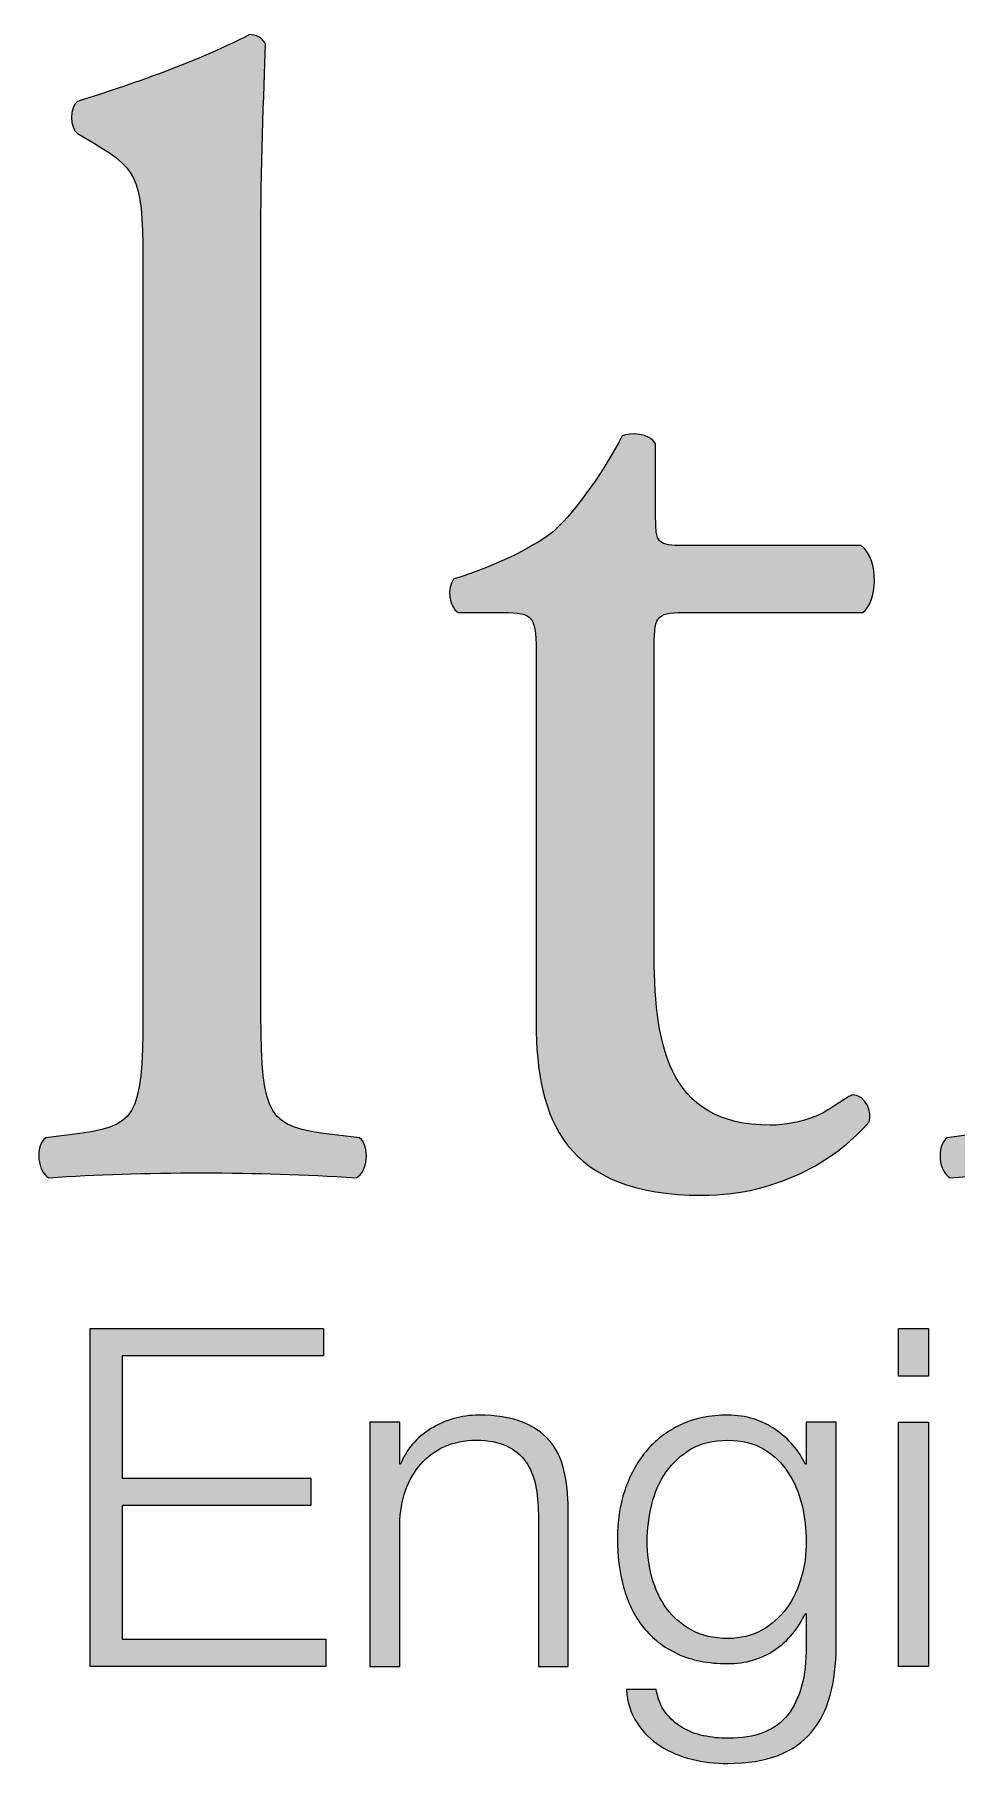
# Paper-space layout 'A1mask (portrait)' of a CAD drawing. Extents: x 0 to 565, y 0 to 805.
# Drawn here: x 436 to 446.93, y 79.22 to 99.73 of the extents above; entities that cross this region are included whole.
import ezdxf
from ezdxf.enums import TextEntityAlignment as Align

# ---------------------------------------------------------------- set-up
doc = ezdxf.new("R2010")
doc.units = 0
doc.layers.get('0').update_dxf_attribs({"linetype": 'CONTINUOUS'})
doc.layers.get('Defpoints').update_dxf_attribs({"linetype": 'CONTINUOUS'})
doc.layers.add('JPP_Mask', color=7, linetype='CONTINUOUS')
doc.styles.add('JPP', font='arial.ttf')

# ---------------------------------------------------------------- blocks, each defined once
blk = doc.blocks.new('A1mask (portrait)')
at = {"true_color": 0x0081c6}
h = blk.add_hatch(color=142, dxfattribs=at)
edge = h.paths.add_edge_path()
edge.add_spline(control_points=[(438.678, 88.342), (438.678, 88.342), (438.678, 90.576), (438.678, 92.809)], knot_values=[15.5, 15.5, 15.5, 15.5, 16, 16, 16, 16], degree=3, periodic=0)
edge.add_spline(control_points=[(438.678, 92.809), (438.678, 95.042), (438.678, 97.275), (438.678, 97.275), (438.678, 98.106), (438.715, 99.051), (438.734, 99.617)], knot_values=[14, 14, 14, 14, 14.5, 14.5, 14.5, 15.5, 15.5, 15.5, 15.5], degree=3, periodic=0)
edge.add_spline(control_points=[(438.734, 99.617), (438.696, 99.693), (438.621, 99.731), (438.545, 99.731)], knot_values=[13, 13, 13, 13, 14, 14, 14, 14], degree=3, periodic=0)
edge.add_spline(control_points=[(438.545, 99.731), (437.865, 99.372), (436.978, 99.089), (436.506, 98.937)], knot_values=[12, 12, 12, 12, 13, 13, 13, 13], degree=3, periodic=0)
edge.add_spline(control_points=[(436.506, 98.937), (436.411, 98.88), (436.411, 98.617), (436.506, 98.559)], knot_values=[11, 11, 11, 11, 12, 12, 12, 12], degree=3, periodic=0)
edge.add_spline(control_points=[(436.506, 98.559), (436.506, 98.559), (436.695, 98.446), (436.695, 98.446), (437.261, 98.106), (437.28, 97.993), (437.28, 96.879)], knot_values=[9, 9, 9, 9, 10, 10, 10, 11, 11, 11, 11], degree=3, periodic=0)
edge.add_spline(control_points=[(437.28, 96.879), (437.28, 96.879), (437.28, 88.342), (437.28, 88.342), (437.28, 86.983), (437.261, 86.794), (436.563, 86.7)], knot_values=[7, 7, 7, 7, 8, 8, 8, 9, 9, 9, 9], degree=3, periodic=0)
edge.add_spline(control_points=[(436.563, 86.7), (436.563, 86.7), (436.128, 86.643), (436.128, 86.643), (435.996, 86.548), (436.034, 86.228), (436.165, 86.171)], knot_values=[5, 5, 5, 5, 6, 6, 6, 7, 7, 7, 7], degree=3, periodic=0)
edge.add_spline(control_points=[(436.165, 86.171), (436.732, 86.208), (437.299, 86.228), (437.979, 86.228)], knot_values=[4, 4, 4, 4, 5, 5, 5, 5], degree=3, periodic=0)
edge.add_spline(control_points=[(437.979, 86.228), (438.64, 86.228), (439.187, 86.208), (439.811, 86.171)], knot_values=[3, 3, 3, 3, 4, 4, 4, 4], degree=3, periodic=0)
edge.add_spline(control_points=[(439.811, 86.171), (439.943, 86.228), (439.981, 86.548), (439.849, 86.643)], knot_values=[2, 2, 2, 2, 3, 3, 3, 3], degree=3, periodic=0)
edge.add_spline(control_points=[(439.849, 86.643), (439.849, 86.643), (439.395, 86.7), (439.395, 86.7), (438.715, 86.794), (438.678, 86.983), (438.678, 88.342)], knot_values=[0, 0, 0, 0, 1, 1, 1, 2, 2, 2, 2], degree=3, periodic=0)
h = blk.add_hatch(color=142, dxfattribs=at)
edge = h.paths.add_edge_path()
edge.add_spline(control_points=[(443.342, 88.89), (443.342, 88.89), (443.342, 92.422), (443.342, 92.422), (443.342, 92.818), (443.361, 92.875), (443.682, 92.875)], knot_values=[0, 0, 0, 0, 1, 1, 1, 2, 2, 2, 2], degree=3, periodic=0)
edge.add_spline(control_points=[(443.682, 92.875), (443.682, 92.875), (444.215, 92.875), (444.749, 92.875)], knot_values=[19.5, 19.5, 19.5, 19.5, 20, 20, 20, 20], degree=3, periodic=0)
edge.add_spline(control_points=[(444.749, 92.875), (445.282, 92.875), (445.816, 92.875), (445.816, 92.875), (445.986, 92.988), (446.024, 93.498), (445.797, 93.669)], knot_values=[18, 18, 18, 18, 18.5, 18.5, 18.5, 19.5, 19.5, 19.5, 19.5], degree=3, periodic=0)
edge.add_spline(control_points=[(445.797, 93.669), (445.797, 93.669), (443.7, 93.669), (443.7, 93.669), (443.38, 93.669), (443.361, 93.687), (443.361, 94.027)], knot_values=[16, 16, 16, 16, 17, 17, 17, 18, 18, 18, 18], degree=3, periodic=0)
edge.add_spline(control_points=[(443.361, 94.027), (443.361, 94.027), (443.361, 94.877), (443.361, 94.877), (443.285, 95.009), (443.059, 95.009), (442.964, 94.971)], knot_values=[14, 14, 14, 14, 15, 15, 15, 16, 16, 16, 16], degree=3, periodic=0)
edge.add_spline(control_points=[(442.964, 94.971), (442.775, 94.594), (442.416, 94.084), (442.171, 93.857)], knot_values=[13, 13, 13, 13, 14, 14, 14, 14], degree=3, periodic=0)
edge.add_spline(control_points=[(442.171, 93.857), (441.982, 93.687), (441.51, 93.441), (440.962, 93.271)], knot_values=[12, 12, 12, 12, 13, 13, 13, 13], degree=3, periodic=0)
edge.add_spline(control_points=[(440.962, 93.271), (440.886, 93.158), (440.905, 92.95), (441.019, 92.875)], knot_values=[11, 11, 11, 11, 12, 12, 12, 12], degree=3, periodic=0)
edge.add_spline(control_points=[(441.019, 92.875), (441.019, 92.875), (441.548, 92.875), (441.548, 92.875), (441.925, 92.875), (441.944, 92.837), (441.944, 92.327)], knot_values=[9, 9, 9, 9, 10, 10, 10, 11, 11, 11, 11], degree=3, periodic=0)
edge.add_spline(control_points=[(441.944, 92.327), (441.944, 92.327), (441.944, 88.002), (441.944, 88.002), (441.944, 86.869), (442.284, 85.963), (443.908, 85.963)], knot_values=[7, 7, 7, 7, 8, 8, 8, 9, 9, 9, 9], degree=3, periodic=0)
edge.add_spline(control_points=[(443.908, 85.963), (444.871, 85.963), (445.552, 86.435), (445.892, 86.832)], knot_values=[6, 6, 6, 6, 7, 7, 7, 7], degree=3, periodic=0)
edge.add_spline(control_points=[(445.892, 86.832), (445.93, 86.945), (445.853, 87.152), (445.702, 87.152)], knot_values=[5, 5, 5, 5, 6, 6, 6, 6], degree=3, periodic=0)
edge.add_spline(control_points=[(445.702, 87.152), (445.646, 87.152), (445.4, 86.945), (445.23, 86.888)], knot_values=[4, 4, 4, 4, 5, 5, 5, 5], degree=3, periodic=0)
edge.add_spline(control_points=[(445.23, 86.888), (445.079, 86.832), (444.909, 86.794), (444.72, 86.794)], knot_values=[3, 3, 3, 3, 4, 4, 4, 4], degree=3, periodic=0)
edge.add_spline(control_points=[(444.72, 86.794), (443.474, 86.794), (443.342, 87.794), (443.342, 88.89)], knot_values=[2, 2, 2, 2, 3, 3, 3, 3], degree=3, periodic=0)
h = blk.add_hatch(color=142, dxfattribs=at)
edge = h.paths.add_edge_path()
edge.add_spline(control_points=[(449.328, 88.342), (449.328, 88.342), (449.328, 91.742), (449.328, 91.742), (449.328, 92.516), (449.366, 93.423), (449.404, 94.084)], knot_values=[5, 5, 5, 5, 6, 6, 6, 7, 7, 7, 7], degree=3, periodic=0)
edge.add_spline(control_points=[(449.404, 94.084), (449.385, 94.159), (449.31, 94.197), (449.215, 94.197)], knot_values=[4, 4, 4, 4, 5, 5, 5, 5], degree=3, periodic=0)
edge.add_spline(control_points=[(449.215, 94.197), (448.78, 93.914), (447.703, 93.423), (447.269, 93.271)], knot_values=[3, 3, 3, 3, 4, 4, 4, 4], degree=3, periodic=0)
edge.add_spline(control_points=[(447.269, 93.271), (447.175, 93.215), (447.175, 93.007), (447.251, 92.932)], knot_values=[2, 2, 2, 2, 3, 3, 3, 3], degree=3, periodic=0)
edge.add_spline(control_points=[(447.251, 92.932), (447.251, 92.932), (447.42, 92.818), (447.42, 92.818), (447.93, 92.479), (447.93, 92.384), (447.93, 91.648)], knot_values=[0, 0, 0, 0, 1, 1, 1, 2, 2, 2, 2], degree=3, periodic=0)
edge.add_spline(control_points=[(447.93, 91.648), (447.93, 91.648), (447.93, 90.821), (447.93, 89.995)], knot_values=[15.5, 15.5, 15.5, 15.5, 16, 16, 16, 16], degree=3, periodic=0)
edge.add_spline(control_points=[(447.93, 89.995), (447.93, 89.169), (447.93, 88.342), (447.93, 88.342), (447.93, 86.983), (447.912, 86.794), (447.212, 86.7)], knot_values=[14, 14, 14, 14, 14.5, 14.5, 14.5, 15.5, 15.5, 15.5, 15.5], degree=3, periodic=0)
edge.add_spline(control_points=[(447.212, 86.7), (447.212, 86.7), (446.816, 86.643), (446.816, 86.643), (446.683, 86.548), (446.721, 86.228), (446.854, 86.171)], knot_values=[12, 12, 12, 12, 13, 13, 13, 14, 14, 14, 14], degree=3, periodic=0)
edge.add_spline(control_points=[(446.854, 86.171), (447.382, 86.208), (447.95, 86.228), (448.629, 86.228)], knot_values=[11, 11, 11, 11, 12, 12, 12, 12], degree=3, periodic=0)
edge.add_spline(control_points=[(448.629, 86.228), (449.291, 86.228), (449.838, 86.208), (450.404, 86.171)], knot_values=[10, 10, 10, 10, 11, 11, 11, 11], degree=3, periodic=0)
edge.add_spline(control_points=[(450.404, 86.171), (450.536, 86.228), (450.575, 86.548), (450.442, 86.643)], knot_values=[9, 9, 9, 9, 10, 10, 10, 10], degree=3, periodic=0)
edge.add_spline(control_points=[(450.442, 86.643), (450.442, 86.643), (450.046, 86.7), (450.046, 86.7), (449.366, 86.794), (449.328, 86.983), (449.328, 88.342)], knot_values=[7, 7, 7, 7, 8, 8, 8, 9, 9, 9, 9], degree=3, periodic=0)
at = {"true_color": 0x004a91}
for points in [[(439.27, 82.608), (437.036, 82.608), (437.036, 84.056), (439.422, 84.056), (439.422, 84.382), (436.654, 84.382), (436.654, 80.374), (439.45, 80.374), (439.45, 80.699), (437.036, 80.699), (437.036, 82.282), (439.27, 82.282)], [(446.596, 84.382), (446.242, 84.382), (446.242, 83.815), (446.596, 83.815)], [(446.596, 83.27), (446.242, 83.27), (446.242, 80.374), (446.596, 80.374)]]:
    blk.add_hatch(color=154, dxfattribs=at).paths.add_polyline_path(points)
h = blk.add_hatch(color=154, dxfattribs=at)
edge = h.paths.add_edge_path()
edge.add_spline(control_points=[(442.099, 83.054), (442.017, 83.149), (441.907, 83.223), (441.771, 83.276)], knot_values=[5, 5, 5, 5, 6, 6, 6, 6], degree=3, periodic=0)
edge.add_spline(control_points=[(441.771, 83.276), (441.634, 83.328), (441.465, 83.354), (441.263, 83.354)], knot_values=[4, 4, 4, 4, 5, 5, 5, 5], degree=3, periodic=0)
edge.add_spline(control_points=[(441.263, 83.354), (441.057, 83.354), (440.868, 83.301), (440.696, 83.194)], knot_values=[3, 3, 3, 3, 4, 4, 4, 4], degree=3, periodic=0)
edge.add_spline(control_points=[(440.696, 83.194), (440.524, 83.088), (440.404, 82.947), (440.337, 82.771)], knot_values=[2, 2, 2, 2, 3, 3, 3, 3], degree=3, periodic=0)
edge.add_spline(control_points=[(440.337, 82.771), (440.337, 82.771), (440.326, 82.771), (440.326, 82.771)], knot_values=[1.00001, 1.00001, 1.00001, 1.00001, 2, 2, 2, 2], degree=3, periodic=0)
edge.add_spline(control_points=[(440.326, 82.771), (440.326, 82.771), (440.326, 82.895), (440.326, 83.02)], knot_values=[0.5, 0.5, 0.5, 0.5, 1, 1, 1, 1], degree=3, periodic=0)
edge.add_spline(control_points=[(440.326, 83.02), (440.326, 83.145), (440.326, 83.27), (440.326, 83.27), (440.326, 83.27), (440.303, 83.27), (440.27, 83.27)], knot_values=[22.749965, 22.749965, 22.749965, 22.749965, 23.249965, 23.249965, 23.249965, 23.5, 23.5, 23.5, 23.5], degree=3, periodic=0)
edge.add_spline(control_points=[(440.27, 83.27), (440.237, 83.27), (440.193, 83.27), (440.149, 83.27)], knot_values=[22.49997, 22.49997, 22.49997, 22.49997, 22.749965, 22.749965, 22.749965, 22.749965], degree=3, periodic=0)
edge.add_spline(control_points=[(440.149, 83.27), (440.127, 83.27), (440.105, 83.27), (440.084, 83.27)], knot_values=[22.374972, 22.374972, 22.374972, 22.374972, 22.49997, 22.49997, 22.49997, 22.49997], degree=3, periodic=0)
edge.add_spline(control_points=[(440.084, 83.27), (440.063, 83.27), (440.044, 83.27), (440.027, 83.27)], knot_values=[22.249975, 22.249975, 22.249975, 22.249975, 22.374972, 22.374972, 22.374972, 22.374972], degree=3, periodic=0)
edge.add_spline(control_points=[(440.027, 83.27), (440.019, 83.27), (440.011, 83.27), (440.005, 83.27)], knot_values=[22.187476, 22.187476, 22.187476, 22.187476, 22.249975, 22.249975, 22.249975, 22.249975], degree=3, periodic=0)
edge.add_spline(control_points=[(440.005, 83.27), (439.998, 83.27), (439.992, 83.27), (439.987, 83.27)], knot_values=[22.124977, 22.124977, 22.124977, 22.124977, 22.187476, 22.187476, 22.187476, 22.187476], degree=3, periodic=0)
edge.add_spline(control_points=[(439.972, 83.27), (439.972, 83.27), (439.972, 83.27), (439.972, 83.27), (439.972, 83.27), (439.972, 83.27), (439.972, 83.27)], knot_values=[21.99998, 21.99998, 21.99998, 21.99998, 22.001425, 22.001425, 22.001425, 22.001445, 22.001445, 22.001445, 22.001445], degree=3, periodic=0)
edge.add_spline(control_points=[(439.972, 83.27), (439.972, 83.27), (439.972, 82.546), (439.972, 81.822)], knot_values=[21.49999, 21.49999, 21.49999, 21.49999, 21.99998, 21.99998, 21.99998, 21.99998], degree=3, periodic=0)
edge.add_spline(control_points=[(439.972, 81.822), (439.972, 81.098), (439.972, 80.374), (439.972, 80.374), (439.972, 80.374), (439.972, 80.374), (439.972, 80.374)], knot_values=[20.999023, 20.999023, 20.999023, 20.999023, 21.499013, 21.499013, 21.499013, 21.49999, 21.49999, 21.49999, 21.49999], degree=3, periodic=0)
edge.add_spline(control_points=[(439.981, 80.374), (439.983, 80.374), (439.985, 80.374), (439.987, 80.374)], knot_values=[20.875003, 20.875003, 20.875003, 20.875003, 20.906252, 20.906252, 20.906252, 20.906252], degree=3, periodic=0)
edge.add_spline(control_points=[(439.987, 80.374), (439.992, 80.374), (439.998, 80.374), (440.005, 80.374)], knot_values=[20.812504, 20.812504, 20.812504, 20.812504, 20.875003, 20.875003, 20.875003, 20.875003], degree=3, periodic=0)
edge.add_spline(control_points=[(440.005, 80.374), (440.011, 80.374), (440.019, 80.374), (440.027, 80.374)], knot_values=[20.750005, 20.750005, 20.750005, 20.750005, 20.812504, 20.812504, 20.812504, 20.812504], degree=3, periodic=0)
edge.add_spline(control_points=[(440.027, 80.374), (440.044, 80.374), (440.063, 80.374), (440.084, 80.374)], knot_values=[20.625007, 20.625007, 20.625007, 20.625007, 20.750005, 20.750005, 20.750005, 20.750005], degree=3, periodic=0)
edge.add_spline(control_points=[(440.084, 80.374), (440.105, 80.374), (440.127, 80.374), (440.149, 80.374)], knot_values=[20.50001, 20.50001, 20.50001, 20.50001, 20.625008, 20.625008, 20.625008, 20.625008], degree=3, periodic=0)
edge.add_spline(control_points=[(440.149, 80.374), (440.193, 80.374), (440.237, 80.374), (440.27, 80.374)], knot_values=[20.250015, 20.250015, 20.250015, 20.250015, 20.50001, 20.50001, 20.50001, 20.50001], degree=3, periodic=0)
edge.add_spline(control_points=[(440.27, 80.374), (440.303, 80.374), (440.326, 80.374), (440.326, 80.374), (440.326, 80.374), (440.326, 80.374), (440.326, 80.374)], knot_values=[19.999654, 19.999654, 19.999654, 19.999654, 20.249669, 20.249669, 20.249669, 20.250015, 20.250015, 20.250015, 20.250015], degree=3, periodic=0)
edge.add_spline(control_points=[(440.326, 80.385), (440.326, 80.387), (440.326, 80.39), (440.326, 80.393)], knot_values=[19.937521, 19.937521, 19.937521, 19.937521, 19.953146, 19.953146, 19.953146, 19.953146], degree=3, periodic=0)
edge.add_spline(control_points=[(440.326, 80.393), (440.326, 80.399), (440.326, 80.407), (440.326, 80.416)], knot_values=[19.906272, 19.906272, 19.906272, 19.906272, 19.937521, 19.937521, 19.937521, 19.937521], degree=3, periodic=0)
edge.add_spline(control_points=[(440.326, 80.416), (440.326, 80.425), (440.326, 80.435), (440.326, 80.446)], knot_values=[19.875023, 19.875023, 19.875023, 19.875023, 19.906272, 19.906272, 19.906272, 19.906272], degree=3, periodic=0)
edge.add_spline(control_points=[(440.326, 80.446), (440.326, 80.47), (440.326, 80.498), (440.326, 80.53)], knot_values=[19.812524, 19.812524, 19.812524, 19.812524, 19.875023, 19.875023, 19.875023, 19.875023], degree=3, periodic=0)
edge.add_spline(control_points=[(440.326, 80.53), (440.326, 80.562), (440.326, 80.598), (440.326, 80.638)], knot_values=[19.750025, 19.750025, 19.750025, 19.750025, 19.812524, 19.812524, 19.812524, 19.812524], degree=3, periodic=0)
edge.add_spline(control_points=[(440.326, 80.638), (440.326, 80.717), (440.326, 80.809), (440.326, 80.908)], knot_values=[19.625028, 19.625028, 19.625028, 19.625028, 19.750025, 19.750025, 19.750025, 19.750025], degree=3, periodic=0)
edge.add_spline(control_points=[(440.326, 80.908), (440.326, 81.007), (440.326, 81.113), (440.326, 81.219)], knot_values=[19.50003, 19.50003, 19.50003, 19.50003, 19.625028, 19.625028, 19.625028, 19.625028], degree=3, periodic=0)
edge.add_spline(control_points=[(440.326, 81.219), (440.326, 81.43), (440.326, 81.641), (440.326, 81.799)], knot_values=[19.250035, 19.250035, 19.250035, 19.250035, 19.50003, 19.50003, 19.50003, 19.50003], degree=3, periodic=0)
edge.add_spline(control_points=[(440.326, 81.799), (440.326, 81.958), (440.326, 82.064), (440.326, 82.064), (440.329, 82.206), (440.353, 82.337), (440.395, 82.459)], knot_values=[18, 18, 18, 18, 18.250035, 18.250035, 18.250035, 19.250035, 19.250035, 19.250035, 19.250035], degree=3, periodic=0)
edge.add_spline(control_points=[(440.395, 82.459), (440.438, 82.581), (440.498, 82.686), (440.575, 82.774)], knot_values=[17, 17, 17, 17, 18, 18, 18, 18], degree=3, periodic=0)
edge.add_spline(control_points=[(440.575, 82.774), (440.652, 82.861), (440.745, 82.931), (440.856, 82.981)], knot_values=[16, 16, 16, 16, 17, 17, 17, 17], degree=3, periodic=0)
edge.add_spline(control_points=[(440.856, 82.981), (440.966, 83.032), (441.093, 83.057), (441.235, 83.057), (441.377, 83.057), (441.496, 83.035), (441.591, 82.99)], knot_values=[14, 14, 14, 14, 15, 15, 15, 16, 16, 16, 16], degree=3, periodic=0)
edge.add_spline(control_points=[(441.591, 82.99), (441.687, 82.945), (441.762, 82.883), (441.819, 82.804)], knot_values=[13, 13, 13, 13, 14, 14, 14, 14], degree=3, periodic=0)
edge.add_spline(control_points=[(441.819, 82.804), (441.875, 82.726), (441.914, 82.633), (441.936, 82.526)], knot_values=[12, 12, 12, 12, 13, 13, 13, 13], degree=3, periodic=0)
edge.add_spline(control_points=[(441.936, 82.526), (441.959, 82.42), (441.97, 82.305), (441.97, 82.181)], knot_values=[11, 11, 11, 11, 12, 12, 12, 12], degree=3, periodic=0)
edge.add_spline(control_points=[(441.97, 82.181), (441.97, 82.181), (441.97, 80.374), (441.97, 80.374), (441.97, 80.374), (442.059, 80.374), (442.147, 80.374)], knot_values=[9.5, 9.5, 9.5, 9.5, 10.5, 10.5, 10.5, 11, 11, 11, 11], degree=3, periodic=0)
edge.add_spline(control_points=[(442.147, 80.374), (442.235, 80.374), (442.324, 80.374), (442.324, 80.374), (442.324, 80.374), (442.324, 80.84), (442.324, 81.306)], knot_values=[8.5, 8.5, 8.5, 8.5, 9, 9, 9, 9.5, 9.5, 9.5, 9.5], degree=3, periodic=0)
edge.add_spline(control_points=[(442.324, 81.306), (442.324, 81.772), (442.324, 82.237), (442.324, 82.237), (442.324, 82.409), (442.307, 82.565), (442.273, 82.703)], knot_values=[7, 7, 7, 7, 7.5, 7.5, 7.5, 8.5, 8.5, 8.5, 8.5], degree=3, periodic=0)
edge.add_spline(control_points=[(442.273, 82.703), (442.24, 82.842), (442.182, 82.959), (442.099, 83.054)], knot_values=[6, 6, 6, 6, 7, 7, 7, 7], degree=3, periodic=0)
h = blk.add_hatch(color=154, dxfattribs=at)
edge = h.paths.add_edge_path()
edge.add_spline(control_points=[(445.501, 80.61), (445.501, 80.61), (445.501, 83.27), (445.501, 83.27), (445.501, 83.27), (445.412, 83.27), (445.324, 83.27)], knot_values=[32.5, 32.5, 32.5, 32.5, 33.5, 33.5, 33.5, 34, 34, 34, 34], degree=3, periodic=0)
edge.add_spline(control_points=[(445.324, 83.27), (445.236, 83.27), (445.147, 83.27), (445.147, 83.27), (445.147, 83.27), (445.147, 83.145), (445.147, 83.02)], knot_values=[31.5, 31.5, 31.5, 31.5, 32, 32, 32, 32.5, 32.5, 32.5, 32.5], degree=3, periodic=0)
edge.add_spline(control_points=[(445.147, 83.02), (445.147, 82.895), (445.147, 82.771), (445.147, 82.771), (445.147, 82.771), (445.147, 82.771), (445.147, 82.771)], knot_values=[30.99999, 30.99999, 30.99999, 30.99999, 31.249995, 31.249995, 31.249995, 31.5, 31.5, 31.5, 31.5], degree=3, periodic=0)
edge.add_spline(control_points=[(445.147, 82.771), (445.147, 82.771), (445.136, 82.771), (445.136, 82.771)], knot_values=[30.00001, 30.00001, 30.00001, 30.00001, 30.99999, 30.99999, 30.99999, 30.99999], degree=3, periodic=0)
edge.add_spline(control_points=[(445.136, 82.771), (445.102, 82.849), (445.055, 82.924), (444.993, 82.995)], knot_values=[29, 29, 29, 29, 30, 30, 30, 30], degree=3, periodic=0)
edge.add_spline(control_points=[(444.993, 82.995), (444.931, 83.066), (444.861, 83.129), (444.782, 83.183)], knot_values=[28, 28, 28, 28, 29, 29, 29, 29], degree=3, periodic=0)
edge.add_spline(control_points=[(444.782, 83.183), (444.704, 83.237), (444.617, 83.279), (444.521, 83.309), (444.426, 83.339), (444.324, 83.354), (444.215, 83.354)], knot_values=[26, 26, 26, 26, 27, 27, 27, 28, 28, 28, 28], degree=3, periodic=0)
edge.add_spline(control_points=[(444.215, 83.354), (444.006, 83.354), (443.82, 83.316), (443.657, 83.24)], knot_values=[25, 25, 25, 25, 26, 26, 26, 26], degree=3, periodic=0)
edge.add_spline(control_points=[(443.657, 83.24), (443.494, 83.163), (443.358, 83.058), (443.247, 82.925)], knot_values=[24, 24, 24, 24, 25, 25, 25, 25], degree=3, periodic=0)
edge.add_spline(control_points=[(443.247, 82.925), (443.137, 82.792), (443.052, 82.637), (442.994, 82.459), (442.936, 82.281), (442.907, 82.093), (442.907, 81.895)], knot_values=[22, 22, 22, 22, 23, 23, 23, 24, 24, 24, 24], degree=3, periodic=0)
edge.add_spline(control_points=[(442.907, 81.895), (442.907, 81.689), (442.932, 81.496), (442.98, 81.314)], knot_values=[21, 21, 21, 21, 22, 22, 22, 22], degree=3, periodic=0)
edge.add_spline(control_points=[(442.98, 81.314), (443.029, 81.132), (443.107, 80.975), (443.213, 80.84)], knot_values=[20, 20, 20, 20, 21, 21, 21, 21], degree=3, periodic=0)
edge.add_spline(control_points=[(443.213, 80.84), (443.32, 80.705), (443.456, 80.599), (443.621, 80.523)], knot_values=[19, 19, 19, 19, 20, 20, 20, 20], degree=3, periodic=0)
edge.add_spline(control_points=[(443.621, 80.523), (443.785, 80.446), (443.983, 80.407), (444.215, 80.407)], knot_values=[18, 18, 18, 18, 19, 19, 19, 19], degree=3, periodic=0)
edge.add_spline(control_points=[(444.215, 80.407), (444.429, 80.407), (444.615, 80.462), (444.774, 80.57)], knot_values=[17, 17, 17, 17, 18, 18, 18, 18], degree=3, periodic=0)
edge.add_spline(control_points=[(444.774, 80.57), (444.933, 80.679), (445.054, 80.823), (445.136, 81.002)], knot_values=[16, 16, 16, 16, 17, 17, 17, 17], degree=3, periodic=0)
edge.add_spline(control_points=[(445.136, 81.002), (445.136, 81.002), (445.147, 81.002), (445.147, 81.002)], knot_values=[15.00001, 15.00001, 15.00001, 15.00001, 16, 16, 16, 16], degree=3, periodic=0)
edge.add_spline(control_points=[(445.147, 81.002), (445.147, 81.002), (445.147, 80.904), (445.147, 80.806)], knot_values=[14.5, 14.5, 14.5, 14.5, 15, 15, 15, 15], degree=3, periodic=0)
edge.add_spline(control_points=[(445.147, 80.806), (445.147, 80.708), (445.147, 80.61), (445.147, 80.61), (445.147, 80.258), (445.074, 79.988), (444.928, 79.801), (444.782, 79.614), (444.545, 79.521), (444.215, 79.521)], knot_values=[12, 12, 12, 12, 12.5, 12.5, 12.5, 13.5, 13.5, 13.5, 14.5, 14.5, 14.5, 14.5], degree=3, periodic=0)
edge.add_spline(control_points=[(444.215, 79.521), (444.118, 79.521), (444.023, 79.531), (443.929, 79.552)], knot_values=[11, 11, 11, 11, 12, 12, 12, 12], degree=3, periodic=0)
edge.add_spline(control_points=[(443.929, 79.552), (443.835, 79.572), (443.751, 79.605), (443.674, 79.65)], knot_values=[10, 10, 10, 10, 11, 11, 11, 11], degree=3, periodic=0)
edge.add_spline(control_points=[(443.674, 79.65), (443.597, 79.694), (443.532, 79.753), (443.477, 79.826), (443.423, 79.899), (443.387, 79.99), (443.368, 80.099)], knot_values=[8, 8, 8, 8, 9, 9, 9, 10, 10, 10, 10], degree=3, periodic=0)
edge.add_spline(control_points=[(443.368, 80.099), (443.368, 80.099), (443.014, 80.099), (443.014, 80.099), (443.025, 79.946), (443.067, 79.814), (443.14, 79.703), (443.213, 79.593), (443.305, 79.502), (443.416, 79.431)], knot_values=[5, 5, 5, 5, 6, 6, 6, 7, 7, 7, 8, 8, 8, 8], degree=3, periodic=0)
edge.add_spline(control_points=[(443.416, 79.431), (443.526, 79.36), (443.65, 79.307), (443.789, 79.274), (443.927, 79.24), (444.069, 79.223), (444.215, 79.223)], knot_values=[3, 3, 3, 3, 4, 4, 4, 5, 5, 5, 5], degree=3, periodic=0)
edge.add_spline(control_points=[(444.215, 79.223), (444.451, 79.223), (444.651, 79.255), (444.813, 79.319)], knot_values=[2, 2, 2, 2, 3, 3, 3, 3], degree=3, periodic=0)
edge.add_spline(control_points=[(444.813, 79.319), (444.976, 79.382), (445.108, 79.474), (445.209, 79.594), (445.31, 79.713), (445.384, 79.859), (445.431, 80.031)], knot_values=[0, 0, 0, 0, 1, 1, 1, 2, 2, 2, 2], degree=3, periodic=0)
edge.add_spline(control_points=[(445.431, 80.031), (445.477, 80.204), (445.501, 80.396), (445.501, 80.61)], knot_values=[34, 34, 34, 34, 35, 35, 35, 35], degree=3, periodic=0)
edge = h.paths.add_edge_path(flags=16)
edge.add_spline(control_points=[(445.147, 81.856), (445.147, 81.71), (445.128, 81.568), (445.088, 81.429)], knot_values=[2, 2, 2, 2, 3, 3, 3, 3], degree=3, periodic=0)
edge.add_spline(control_points=[(445.088, 81.429), (445.049, 81.291), (444.99, 81.168), (444.912, 81.061)], knot_values=[1, 1, 1, 1, 2, 2, 2, 2], degree=3, periodic=0)
edge.add_spline(control_points=[(444.912, 81.061), (444.833, 80.955), (444.736, 80.869), (444.62, 80.803)], knot_values=[0, 0, 0, 0, 1, 1, 1, 1], degree=3, periodic=0)
edge.add_spline(control_points=[(444.62, 80.803), (444.504, 80.738), (444.369, 80.705), (444.215, 80.705)], knot_values=[15, 15, 15, 15, 16, 16, 16, 16], degree=3, periodic=0)
edge.add_spline(control_points=[(444.215, 80.705), (444.051, 80.705), (443.908, 80.738), (443.789, 80.803), (443.669, 80.869), (443.57, 80.955), (443.491, 81.061), (443.413, 81.168), (443.355, 81.291), (443.317, 81.429)], knot_values=[12, 12, 12, 12, 13, 13, 13, 14, 14, 14, 15, 15, 15, 15], degree=3, periodic=0)
edge.add_spline(control_points=[(443.317, 81.429), (443.28, 81.568), (443.261, 81.71), (443.261, 81.856)], knot_values=[11, 11, 11, 11, 12, 12, 12, 12], degree=3, periodic=0)
edge.add_spline(control_points=[(443.261, 81.856), (443.261, 82.005), (443.279, 82.152), (443.315, 82.296)], knot_values=[10, 10, 10, 10, 11, 11, 11, 11], degree=3, periodic=0)
edge.add_spline(control_points=[(443.315, 82.296), (443.35, 82.44), (443.407, 82.569), (443.486, 82.681)], knot_values=[9, 9, 9, 9, 10, 10, 10, 10], degree=3, periodic=0)
edge.add_spline(control_points=[(443.486, 82.681), (443.564, 82.793), (443.664, 82.884), (443.783, 82.953), (443.903, 83.022), (444.047, 83.057), (444.215, 83.057), (444.384, 83.057), (444.527, 83.021), (444.645, 82.95)], knot_values=[6, 6, 6, 6, 7, 7, 7, 8, 8, 8, 9, 9, 9, 9], degree=3, periodic=0)
edge.add_spline(control_points=[(444.645, 82.95), (444.763, 82.879), (444.859, 82.786), (444.934, 82.67)], knot_values=[5, 5, 5, 5, 6, 6, 6, 6], degree=3, periodic=0)
edge.add_spline(control_points=[(444.934, 82.67), (445.009, 82.554), (445.063, 82.424), (445.097, 82.282)], knot_values=[4, 4, 4, 4, 5, 5, 5, 5], degree=3, periodic=0)
edge.add_spline(control_points=[(445.097, 82.282), (445.13, 82.14), (445.147, 81.998), (445.147, 81.856)], knot_values=[3, 3, 3, 3, 4, 4, 4, 4], degree=3, periodic=0)
at = {"layer": 'Defpoints', "color": 154, "true_color": 0x004a91}
for points in [[(439.422, 84.382), (439.422, 84.056), (437.036, 84.056), (437.036, 82.608), (439.27, 82.608), (439.27, 82.282), (437.036, 82.282), (437.036, 80.699), (439.45, 80.699), (439.45, 80.374), (436.654, 80.374), (436.654, 84.382), (439.422, 84.382)], [(446.596, 84.382), (446.596, 83.815), (446.242, 83.815), (446.242, 84.382), (446.596, 84.382)], [(446.596, 83.27), (446.596, 80.374), (446.242, 80.374), (446.242, 83.27), (446.596, 83.27)]]:
    blk.add_lwpolyline(points, dxfattribs=at)
at = {"layer": 'Defpoints', "color": 142, "true_color": 0x0081c6}
for points, knots in [([(438.678, 88.342), (438.678, 86.983), (438.715, 86.794), (439.395, 86.7), (439.395, 86.7), (439.849, 86.643), (439.849, 86.643), (439.981, 86.548), (439.943, 86.228), (439.811, 86.171), (439.187, 86.208), (438.64, 86.228), (437.979, 86.228), (437.299, 86.228), (436.732, 86.208), (436.165, 86.171), (436.034, 86.228), (435.996, 86.548), (436.128, 86.643), (436.128, 86.643), (436.563, 86.7), (436.563, 86.7), (437.261, 86.794), (437.28, 86.983), (437.28, 88.342), (437.28, 88.342), (437.28, 96.879), (437.28, 96.879), (437.28, 97.993), (437.261, 98.106), (436.695, 98.446), (436.695, 98.446), (436.506, 98.559), (436.506, 98.559), (436.411, 98.617), (436.411, 98.88), (436.506, 98.937), (436.978, 99.089), (437.865, 99.372), (438.545, 99.731), (438.621, 99.731), (438.696, 99.693), (438.734, 99.617), (438.715, 99.051), (438.678, 98.106), (438.678, 97.275), (438.678, 97.275), (438.678, 88.342), (438.678, 88.342)], [0, 0, 0, 0, 1, 1, 1, 2, 2, 2, 3, 3, 3, 4, 4, 4, 5, 5, 5, 6, 6, 6, 7, 7, 7, 8, 8, 8, 9, 9, 9, 10, 10, 10, 11, 11, 11, 12, 12, 12, 13, 13, 13, 14, 14, 14, 15, 15, 15, 16, 16, 16, 16]), ([(443.682, 92.875), (443.361, 92.875), (443.342, 92.818), (443.342, 92.422), (443.342, 92.422), (443.342, 88.89), (443.342, 88.89), (443.342, 87.794), (443.474, 86.794), (444.72, 86.794), (444.909, 86.794), (445.079, 86.832), (445.23, 86.888), (445.4, 86.945), (445.646, 87.152), (445.702, 87.152), (445.853, 87.152), (445.93, 86.945), (445.892, 86.832), (445.552, 86.435), (444.871, 85.963), (443.908, 85.963), (442.284, 85.963), (441.944, 86.869), (441.944, 88.002), (441.944, 88.002), (441.944, 92.327), (441.944, 92.327), (441.944, 92.837), (441.925, 92.875), (441.548, 92.875), (441.548, 92.875), (441.019, 92.875), (441.019, 92.875), (440.905, 92.95), (440.886, 93.158), (440.962, 93.271), (441.51, 93.441), (441.982, 93.687), (442.171, 93.857), (442.416, 94.084), (442.775, 94.594), (442.964, 94.971), (443.059, 95.009), (443.285, 95.009), (443.361, 94.877), (443.361, 94.877), (443.361, 94.027), (443.361, 94.027), (443.361, 93.687), (443.38, 93.669), (443.7, 93.669), (443.7, 93.669), (445.797, 93.669), (445.797, 93.669), (446.024, 93.498), (445.986, 92.988), (445.816, 92.875), (445.816, 92.875), (443.682, 92.875), (443.682, 92.875)], [0, 0, 0, 0, 1, 1, 1, 2, 2, 2, 3, 3, 3, 4, 4, 4, 5, 5, 5, 6, 6, 6, 7, 7, 7, 8, 8, 8, 9, 9, 9, 10, 10, 10, 11, 11, 11, 12, 12, 12, 13, 13, 13, 14, 14, 14, 15, 15, 15, 16, 16, 16, 17, 17, 17, 18, 18, 18, 19, 19, 19, 20, 20, 20, 20]), ([(447.93, 91.648), (447.93, 92.384), (447.93, 92.479), (447.42, 92.818), (447.42, 92.818), (447.251, 92.932), (447.251, 92.932), (447.175, 93.007), (447.175, 93.215), (447.269, 93.271), (447.703, 93.423), (448.78, 93.914), (449.215, 94.197), (449.31, 94.197), (449.385, 94.159), (449.404, 94.084), (449.366, 93.423), (449.328, 92.516), (449.328, 91.742), (449.328, 91.742), (449.328, 88.342), (449.328, 88.342), (449.328, 86.983), (449.366, 86.794), (450.046, 86.7), (450.046, 86.7), (450.442, 86.643), (450.442, 86.643), (450.575, 86.548), (450.536, 86.228), (450.404, 86.171), (449.838, 86.208), (449.291, 86.228), (448.629, 86.228), (447.95, 86.228), (447.382, 86.208), (446.854, 86.171), (446.721, 86.228), (446.683, 86.548), (446.816, 86.643), (446.816, 86.643), (447.212, 86.7), (447.212, 86.7), (447.912, 86.794), (447.93, 86.983), (447.93, 88.342), (447.93, 88.342), (447.93, 91.648), (447.93, 91.648)], [0, 0, 0, 0, 1, 1, 1, 2, 2, 2, 3, 3, 3, 4, 4, 4, 5, 5, 5, 6, 6, 6, 7, 7, 7, 8, 8, 8, 9, 9, 9, 10, 10, 10, 11, 11, 11, 12, 12, 12, 13, 13, 13, 14, 14, 14, 15, 15, 15, 16, 16, 16, 16])]:
    blk.add_open_spline(points, degree=3, knots=knots, dxfattribs=at)
at = {"layer": 'Defpoints', "color": 154, "true_color": 0x004a91}
for points, knots in [([(440.326, 83.27), (440.326, 83.27), (440.326, 82.771), (440.326, 82.771), (440.326, 82.771), (440.337, 82.771), (440.337, 82.771), (440.404, 82.947), (440.524, 83.088), (440.696, 83.194), (440.868, 83.301), (441.057, 83.354), (441.263, 83.354), (441.465, 83.354), (441.634, 83.328), (441.771, 83.276), (441.907, 83.223), (442.017, 83.149), (442.099, 83.054), (442.182, 82.959), (442.24, 82.842), (442.273, 82.703), (442.307, 82.565), (442.324, 82.409), (442.324, 82.237), (442.324, 82.237), (442.324, 80.374), (442.324, 80.374), (442.324, 80.374), (441.97, 80.374), (441.97, 80.374), (441.97, 80.374), (441.97, 82.181), (441.97, 82.181), (441.97, 82.305), (441.959, 82.42), (441.936, 82.526), (441.914, 82.633), (441.875, 82.726), (441.819, 82.804), (441.762, 82.883), (441.687, 82.945), (441.591, 82.99), (441.496, 83.035), (441.377, 83.057), (441.235, 83.057), (441.093, 83.057), (440.966, 83.032), (440.856, 82.981), (440.745, 82.931), (440.652, 82.861), (440.575, 82.774), (440.498, 82.686), (440.438, 82.581), (440.395, 82.459), (440.353, 82.337), (440.329, 82.206), (440.326, 82.064), (440.326, 82.064), (440.326, 80.374), (440.326, 80.374), (440.326, 80.374), (439.972, 80.374), (439.972, 80.374), (439.972, 80.374), (439.972, 83.27), (439.972, 83.27), (439.972, 83.27), (440.326, 83.27), (440.326, 83.27)], [0, 0, 0, 0, 1, 1, 1, 2, 2, 2, 3, 3, 3, 4, 4, 4, 5, 5, 5, 6, 6, 6, 7, 7, 7, 8, 8, 8, 9, 9, 9, 10, 10, 10, 11, 11, 11, 12, 12, 12, 13, 13, 13, 14, 14, 14, 15, 15, 15, 16, 16, 16, 17, 17, 17, 18, 18, 18, 19, 19, 19, 20, 20, 20, 21, 21, 21, 22, 22, 22, 23, 23, 23, 23]), ([(445.431, 80.031), (445.384, 79.859), (445.31, 79.713), (445.209, 79.594), (445.108, 79.474), (444.976, 79.382), (444.813, 79.319), (444.651, 79.255), (444.451, 79.223), (444.215, 79.223), (444.069, 79.223), (443.927, 79.24), (443.789, 79.274), (443.65, 79.307), (443.526, 79.36), (443.416, 79.431), (443.305, 79.502), (443.213, 79.593), (443.14, 79.703), (443.067, 79.814), (443.025, 79.946), (443.014, 80.099), (443.014, 80.099), (443.368, 80.099), (443.368, 80.099), (443.387, 79.99), (443.423, 79.899), (443.477, 79.826), (443.532, 79.753), (443.597, 79.694), (443.674, 79.65), (443.751, 79.605), (443.835, 79.572), (443.929, 79.552), (444.023, 79.531), (444.118, 79.521), (444.215, 79.521), (444.545, 79.521), (444.782, 79.614), (444.928, 79.801), (445.074, 79.988), (445.147, 80.258), (445.147, 80.61), (445.147, 80.61), (445.147, 81.002), (445.147, 81.002), (445.147, 81.002), (445.136, 81.002), (445.136, 81.002), (445.054, 80.823), (444.933, 80.679), (444.774, 80.57), (444.615, 80.462), (444.429, 80.407), (444.215, 80.407), (443.983, 80.407), (443.785, 80.446), (443.621, 80.523), (443.456, 80.599), (443.32, 80.705), (443.213, 80.84), (443.107, 80.975), (443.029, 81.132), (442.98, 81.314), (442.932, 81.496), (442.907, 81.689), (442.907, 81.895), (442.907, 82.093), (442.936, 82.281), (442.994, 82.459), (443.052, 82.637), (443.137, 82.792), (443.247, 82.925), (443.358, 83.058), (443.494, 83.163), (443.657, 83.24), (443.82, 83.316), (444.006, 83.354), (444.215, 83.354), (444.324, 83.354), (444.426, 83.339), (444.521, 83.309), (444.617, 83.279), (444.704, 83.237), (444.782, 83.183), (444.861, 83.129), (444.931, 83.066), (444.993, 82.995), (445.055, 82.924), (445.102, 82.849), (445.136, 82.771), (445.136, 82.771), (445.147, 82.771), (445.147, 82.771), (445.147, 82.771), (445.147, 83.27), (445.147, 83.27), (445.147, 83.27), (445.501, 83.27), (445.501, 83.27), (445.501, 83.27), (445.501, 80.61), (445.501, 80.61), (445.501, 80.396), (445.477, 80.204), (445.431, 80.031)], [0, 0, 0, 0, 1, 1, 1, 2, 2, 2, 3, 3, 3, 4, 4, 4, 5, 5, 5, 6, 6, 6, 7, 7, 7, 8, 8, 8, 9, 9, 9, 10, 10, 10, 11, 11, 11, 12, 12, 12, 13, 13, 13, 14, 14, 14, 15, 15, 15, 16, 16, 16, 17, 17, 17, 18, 18, 18, 19, 19, 19, 20, 20, 20, 21, 21, 21, 22, 22, 22, 23, 23, 23, 24, 24, 24, 25, 25, 25, 26, 26, 26, 27, 27, 27, 28, 28, 28, 29, 29, 29, 30, 30, 30, 31, 31, 31, 32, 32, 32, 33, 33, 33, 34, 34, 34, 35, 35, 35, 35]), ([(444.62, 80.803), (444.736, 80.869), (444.833, 80.955), (444.912, 81.061), (444.99, 81.168), (445.049, 81.291), (445.088, 81.429), (445.128, 81.568), (445.147, 81.71), (445.147, 81.856), (445.147, 81.998), (445.13, 82.14), (445.097, 82.282), (445.063, 82.424), (445.009, 82.554), (444.934, 82.67), (444.859, 82.786), (444.763, 82.879), (444.645, 82.95), (444.527, 83.021), (444.384, 83.057), (444.215, 83.057), (444.047, 83.057), (443.903, 83.022), (443.783, 82.953), (443.664, 82.884), (443.564, 82.793), (443.486, 82.681), (443.407, 82.569), (443.35, 82.44), (443.315, 82.296), (443.279, 82.152), (443.261, 82.005), (443.261, 81.856), (443.261, 81.71), (443.28, 81.568), (443.317, 81.429), (443.355, 81.291), (443.413, 81.168), (443.491, 81.061), (443.57, 80.955), (443.669, 80.869), (443.789, 80.803), (443.908, 80.738), (444.051, 80.705), (444.215, 80.705), (444.369, 80.705), (444.504, 80.738), (444.62, 80.803)], [0, 0, 0, 0, 1, 1, 1, 2, 2, 2, 3, 3, 3, 4, 4, 4, 5, 5, 5, 6, 6, 6, 7, 7, 7, 8, 8, 8, 9, 9, 9, 10, 10, 10, 11, 11, 11, 12, 12, 12, 13, 13, 13, 14, 14, 14, 15, 15, 15, 16, 16, 16, 16])]:
    blk.add_open_spline(points, degree=3, knots=knots, dxfattribs=at)
at = {"color": 7, "style": 'JPP'}
for tag, p in [('Client', (498, 115)), ('Project1', (498, 90)), ('Project2', (498, 82.5)), ('Project3', (498, 75)), ('Title1', (498, 57.5)), ('Title2', (498, 50)), ('Title3', (498, 42.5)), ('Status', (390, 7.5))]:
    blk.add_attdef(tag, text='', height=3.5, dxfattribs=at).set_placement(p, align=Align.MIDDLE_LEFT)
at = {"color": 2, "style": 'JPP'}
for tag, p in [('Scale', (417.5, 25)), ('Checked', (507.5, 25)), ('Drawn', (462.5, 25)), ('Date', (552.5, 25))]:
    blk.add_attdef(tag, text='', height=2, dxfattribs=at).set_placement(p, align=Align.MIDDLE_CENTER)
at = {"color": 6, "style": 'JPP'}
for tag, p in [('Ref', (480, 7.5)), ('DrgNo.', (522, 7.5))]:
    blk.add_attdef(tag, text='', height=4, dxfattribs=at).set_placement(p, align=Align.MIDDLE_LEFT)
blk.add_attdef('Rev', text='', height=4, dxfattribs=at).set_placement((556.275, 7.5), align=Align.MIDDLE_CENTER)

psp = doc.layouts.new('A1mask (portrait)')

# ---------------------------------------------------------------- block references
at = {"layer": 'JPP_Mask'}
psp.add_blockref('A1mask (portrait)', (0, 0), dxfattribs=at)

doc.saveas('drawing.dxf')
